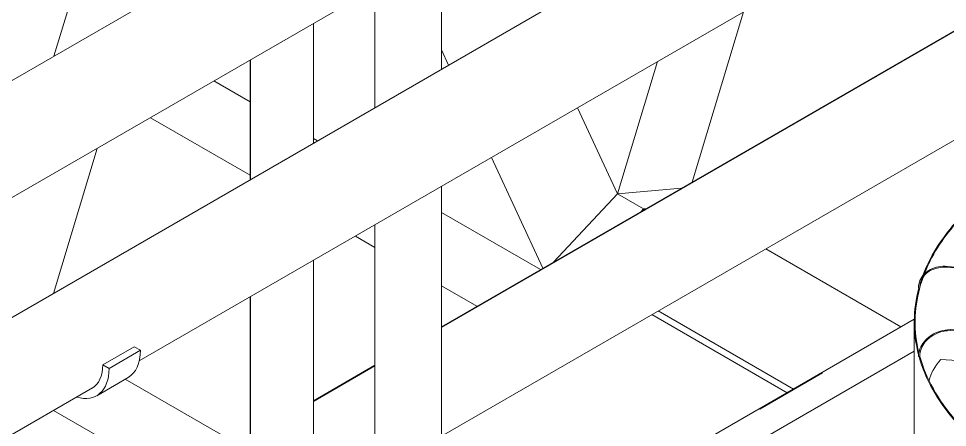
# Model space of a CAD drawing. Header units: millimetres. Extents: x -312439 to 477422, y -331570 to 212570.
# Drawn here: x 355911 to 358477, y 96541 to 97670 of the extents above; entities that cross this region are included whole.
import ezdxf

# ---------------------------------------------------------------- set-up
doc = ezdxf.new("R2010")
doc.units = ezdxf.units.MM

msp = doc.modelspace()

# ---------------------------------------------------------------- linework, layer by layer
at = {"color": 5, "linetype": 'Continuous', "lineweight": 0, "extrusion": (-1.11022e-16, 0.816497, 0.57735)}
for p, q in [((361486.855, 100728.672), (355166.491, 97079.608)), ((355367.779, 96541.822), (361935.376, 100333.626)), ((357973.368, 98376.87), (355677.592, 97051.403)), ((356243.974, 96724.404), (358539.789, 98049.894)), ((355507.767, 96299.355), (356114.918, 96649.894))]:
    msp.add_line(p, q, dxfattribs=at)
at = {"color": 3, "linetype": 'Continuous', "lineweight": 0, "extrusion": (-1.11022e-16, 0.816497, 0.57735)}
for p, q in [((356008.101, 97565.512), (356338.949, 98660.823)), ((357913.217, 97688.142), (357771.294, 97218.291)), ((356724.862, 97656.045), (356724.862, 97325.334)), ((358541.623, 97663.04), (357078.744, 96818.447)), ((358541.623, 97661.04), (357078.744, 96816.447)), ((357078.744, 97583.466), (357098.434, 97541.016)), ((356549.925, 97555.045), (356549.925, 97224.334)), ((356551.657, 97556.045), (356551.657, 97225.334)), ((357564.965, 97185.307), (357675.372, 97550.822)), ((356549.925, 97439.841), (356450.155, 97497.443)), ((357454.559, 97423.335), (357564.965, 97185.307)), ((356274.574, 97396.071), (356549.925, 97237.097)), ((358541.623, 97361.04), (357078.744, 96516.447)), ((356724.862, 97338.841), (356736.559, 97332.088)), ((356127.667, 97311.254), (356006.672, 96910.687)), ((357216.714, 97286.016), (357358.636, 96980.042)), ((357388.381, 96997.215), (357564.965, 97185.307)), ((357741.55, 97201.118), (357564.965, 97185.307)), ((357564.965, 97185.307), (357636.797, 97143.835)), ((357078.744, 97134.527), (357352.478, 96976.487)), ((357630.244, 97136.855), (357636.797, 97143.835)), ((357636.797, 97141.664), (357634.694, 97139.425)), ((357636.797, 97143.835), (357643.35, 97144.422)), ((357638.899, 97141.852), (357636.797, 97141.664)), ((356840.955, 97069.071), (356895.033, 97037.849)), ((357974.713, 97033.734), (358348.206, 96818.098)), ((356724.862, 97002.045), (356724.862, 96129.659)), ((359329.231, 96904.754), (358476.377, 96982.742)), ((359329.688, 96907.172), (358476.6, 96985.181)), ((357078.744, 96931.783), (357176.897, 96875.115)), ((356549.925, 96901.045), (356549.925, 96008.839)), ((356551.657, 96902.045), (356551.657, 96010.29)), ((359330.035, 96888.252), (358476.377, 96810.191)), ((359330.758, 96885.859), (358476.6, 96807.751)), ((358033.717, 96636.528), (357660.224, 96852.164)), ((358051.037, 96646.528), (357677.544, 96862.164)), ((358385.059, 96839.375), (357401.442, 96271.484)), ((358384.978, 96268.995), (358384.978, 96831.884)), ((357578.162, 96285.513), (358384.978, 96751.329)), ((358544.323, 96722.563), (358458.161, 96728.059)), ((356895.033, 96712.381), (356724.862, 96614.133)), ((356895.033, 96710.381), (356724.862, 96612.133)), ((358131.536, 96691.004), (357958.331, 96591.004)), ((358129.804, 96692.004), (358131.536, 96691.004)), ((357958.331, 96591.004), (357956.599, 96592.004))]:
    msp.add_line(p, q, dxfattribs=at)
at = {"color": 7, "linetype": 'Continuous', "lineweight": 0, "extrusion": (-1.11022e-16, 0.816497, 0.57735)}
for p, q in [((357078.744, 97860.359), (357078.744, 97529.648)), ((356895.033, 97754.293), (356895.033, 97423.582)), ((357078.744, 97206.359), (357078.744, 96239.678)), ((356895.033, 97100.293), (356895.033, 96192.063)), ((356143.182, 96713.547), (356229.784, 96763.547)), ((356160.502, 96703.547), (356247.105, 96753.547)), ((356229.784, 96763.547), (356247.105, 96753.547)), ((356160.502, 96703.547), (356143.182, 96713.547)), ((356126.437, 96628.251), (356213.039, 96678.251)), ((356204.954, 96673.583), (356509.666, 96497.657)), ((356007.247, 96587.729), (356336.461, 96397.657))]:
    msp.add_line(p, q, dxfattribs=at)
at = {"color": 3, "linetype": 'Continuous', "lineweight": 0}
for centre, major_axis, ratio, start_param, end_param in [((359433.747, 96831.884), (-1048.768, 0), 0.57735027, 5.81359811, 6.07011802), ((359433.747, 96831.884), (-1046.319, 0), 0.57735027, 5.81336511, 6.06128621), ((359433.747, 96831.884), (-1046.319, 0), 0.57735027, 6.07532621, 6.12502314), ((359433.747, 96831.884), (-1048.768, 0), 0.57735027, 6.12772105, 6.43448057), ((359433.747, 96831.884), (-1046.319, 0), 0.57735027, 6.1272654, 6.42392093), ((358398.062, 96926.3), (1.225, 0), 0.57735027, 3.14159265, 5.07887352), ((358399.272, 96926.19), (1.225, 0.023), 0.57529521, 4.54449158, 6.11528791), ((358399.272, 96926.19), (1.225, 0.023), 0.57529521, 6.11528791, 6.28318531), ((358398.062, 96736.967), (1.225, 0), 0.57735027, 3.14159265, 5.39303278), ((359433.747, 96831.884), (-1048.768, 0), 0.57735027, 0.1585854, 0.46892864), ((358399.272, 96737.077), (1.225, 0.023), 0.57926583, 4.8585762, 6.28318531), ((359433.747, 96831.884), (-1046.319, 0), 0.57735027, 0.15790655, 0.46457773), ((359433.651, 96665.839), (-1010.701, -20.593), 0.30331876, 6.01219977, 6.20271663)]:
    msp.add_ellipse(centre, major_axis=major_axis, ratio=ratio, start_param=start_param, end_param=end_param, dxfattribs=at)
at = {"color": 7, "linetype": 'Continuous', "lineweight": 0}
for centre, major_axis, start_param in [((356130.797, 96820.697), (-82.242, 142.447), 3.14159265), ((356044.195, 96770.697), (-82.242, 142.447), 2.58874573), ((356044.195, 96770.697), (-69.994, 121.233), 3.13112196)]:
    msp.add_ellipse(centre, major_axis=major_axis, ratio=0.57735027, start_param=start_param, end_param=3.92699082, dxfattribs=at)
at = {"color": 3, "linetype": 'Continuous', "lineweight": 0}
for points, knots in [([(358396.837, 96926.3), (358396.837, 96933.245), (358398.169, 96940.075), (358403.364, 96952.818), (358407.226, 96958.728), (358417.083, 96969.042), (358423.076, 96973.445), (358436.594, 96980.328), (358444.117, 96982.807), (358459.962, 96985.614), (358468.282, 96985.942), (358476.6, 96985.181)], [4.71238898, 4.71238898, 4.71238898, 4.71238898, 5.02654825, 5.02654825, 5.34070751, 5.34070751, 5.65486678, 5.65486678, 5.96902604, 5.96902604, 6.28318531, 6.28318531, 6.28318531, 6.28318531]), ([(358476.377, 96982.742), (358468.315, 96983.479), (358460.259, 96983.15), (358444.967, 96980.397), (358437.733, 96977.974), (358424.809, 96971.292), (358419.122, 96967.034), (358409.848, 96957.12), (358406.261, 96951.466), (358401.523, 96939.315), (358400.372, 96932.819), (358400.496, 96926.213)], [0, 0, 0, 0, 0.31726804, 0.31726804, 0.63453608, 0.63453608, 0.95180412, 0.95180412, 1.26907216, 1.26907216, 1.5863402, 1.5863402, 1.5863402, 1.5863402]), ([(358396.837, 96736.967), (358396.837, 96743.911), (358398.168, 96750.967), (358403.343, 96764.606), (358407.186, 96771.188), (358416.995, 96783.246), (358422.959, 96788.72), (358436.428, 96798.042), (358443.93, 96801.887), (358459.747, 96807.582), (358468.059, 96809.43), (358476.377, 96810.191)], [4.71238898, 4.71238898, 4.71238898, 4.71238898, 5.02654825, 5.02654825, 5.34070751, 5.34070751, 5.65486678, 5.65486678, 5.96902604, 5.96902604, 6.28318531, 6.28318531, 6.28318531, 6.28318531]), ([(358476.6, 96807.751), (358468.538, 96807.014), (358460.475, 96805.211), (358445.153, 96799.651), (358437.897, 96795.895), (358424.924, 96786.815), (358419.209, 96781.491), (358409.886, 96769.821), (358406.281, 96763.476), (358401.524, 96750.405), (358400.372, 96743.682), (358400.496, 96737.101)], [0, 0, 0, 0, 0.31726804, 0.31726804, 0.63453608, 0.63453608, 0.95180412, 0.95180412, 1.26907216, 1.26907216, 1.5863402, 1.5863402, 1.5863402, 1.5863402])]:
    msp.add_open_spline(points, degree=3, knots=knots, dxfattribs=at)

doc.saveas('drawing.dxf')
